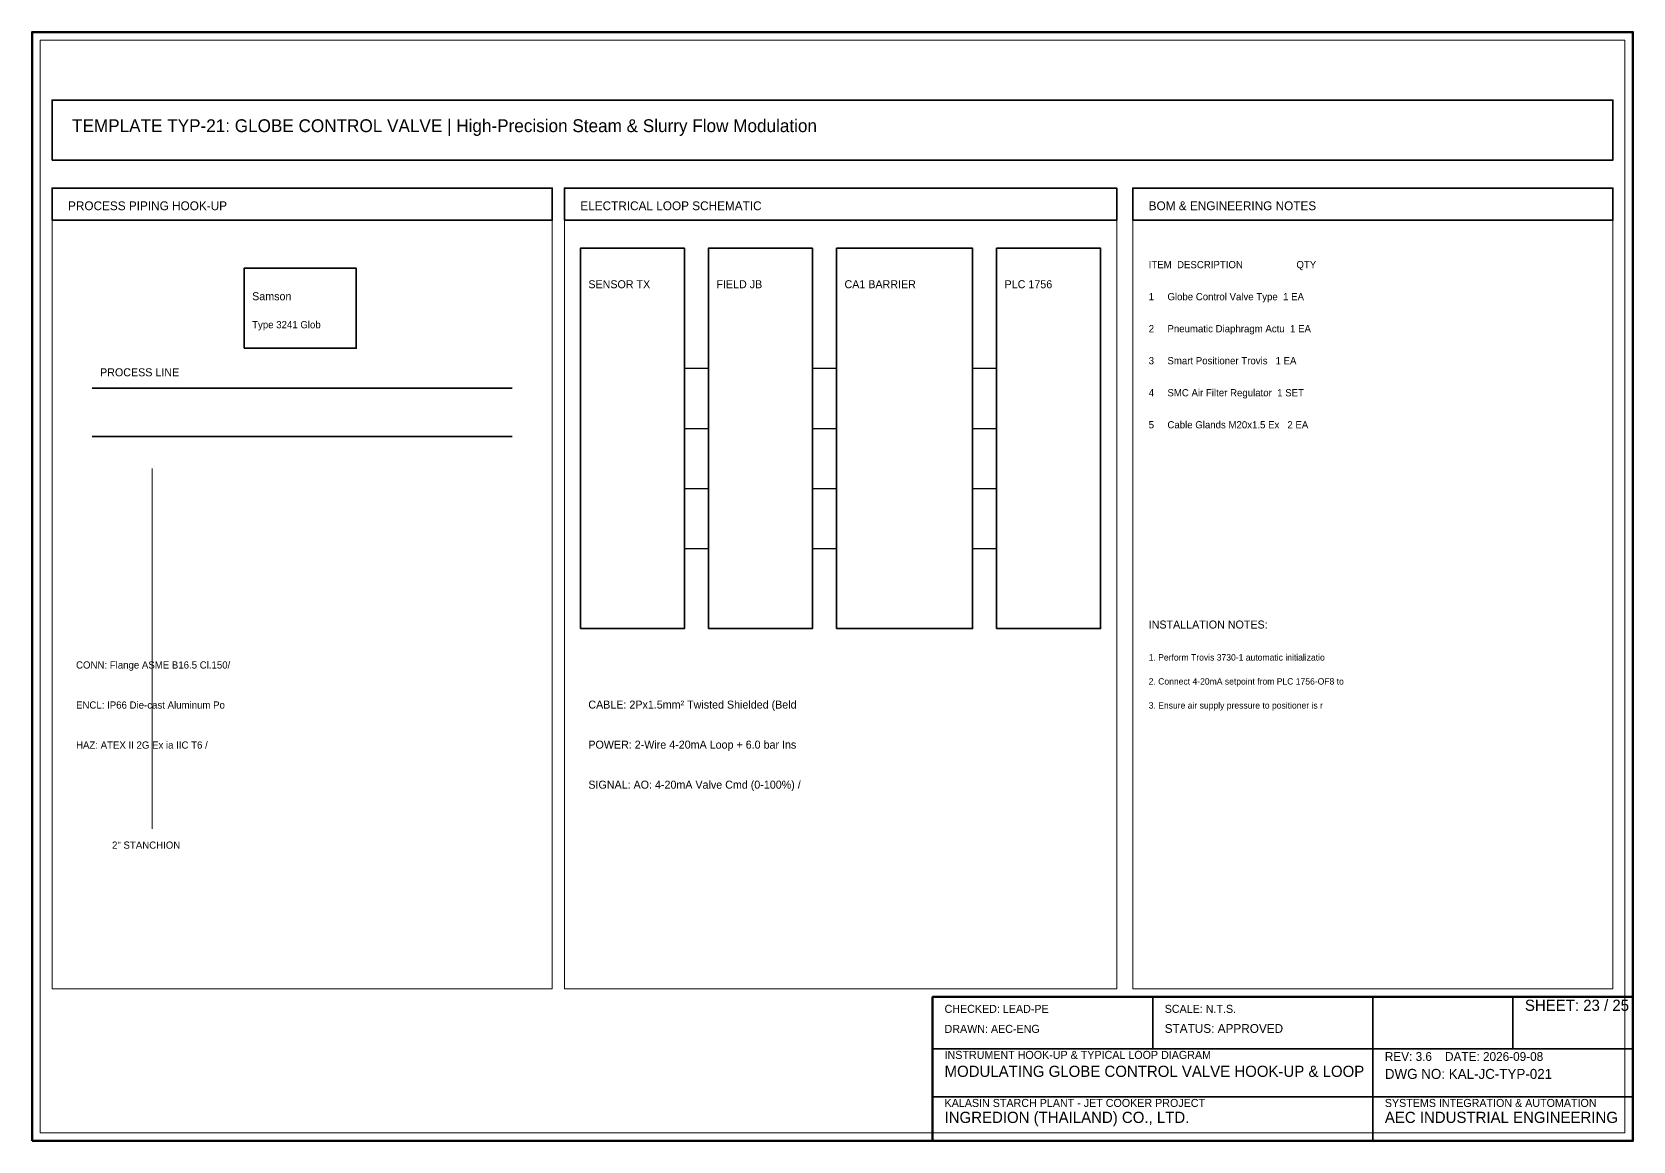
# Model space of a CAD drawing. Header units: millimetres. Extents: x 0 to 2200, y -1280 to 277.
# Drawn here: x 900 to 1300, y -1280 to -1003 of the extents above; entities that cross this region are included whole.
import ezdxf

# ---------------------------------------------------------------- set-up
doc = ezdxf.new("R2010")
doc.units = ezdxf.units.MM
for name, color, linetype, lineweight in [('0_BORDER', 7, 'Continuous', 70), ('0_TITLE_BLOCK', 4, 'Continuous', 35), ('IE-CABLE', 6, 'Continuous', 25), ('IE-EQUIP', 2, 'Continuous', 35), ('IE-WIRE', 1, 'Continuous', 25), ('IS_BARRIERS', 140, 'Continuous', 35), ('NOTATIONS', 8, 'Continuous', 18), ('TER', 3, 'Continuous', 35), ('TEXTS', 7, 'Continuous', 25)]:
    doc.layers.add(name, color=color, linetype=linetype, lineweight=lineweight)

msp = doc.modelspace()

# ---------------------------------------------------------------- linework, layer by layer
at = {"layer": '0_BORDER'}
for points in [[(900, -1280), (1300, -1280), (1300, -1003), (900, -1003)], [(1125, -1280), (1300, -1280), (1300, -1244), (1125, -1244)]]:
    msp.add_lwpolyline(points, close=True, dxfattribs=at)
at = {"layer": '0_TITLE_BLOCK'}
for p, q in [((1180, -1257), (1180, -1244)), ((1235, -1257), (1235, -1244)), ((1270, -1257), (1270, -1244)), ((1125, -1257), (1300, -1257)), ((1235, -1280), (1235, -1257)), ((1125, -1269), (1300, -1269))]:
    msp.add_line(p, q, dxfattribs=at)
for points in [[(905, -1050), (1030, -1050), (1030, -1042), (905, -1042)], [(1033, -1050), (1171, -1050), (1171, -1042), (1033, -1042)], [(1175, -1050), (1295, -1050), (1295, -1042), (1175, -1042)]]:
    msp.add_lwpolyline(points, close=True, dxfattribs=at)
at = {"layer": 'IE-CABLE'}
for p, q in [((1095, -1087), (1101, -1087)), ((1095, -1102), (1101, -1102)), ((1095, -1117), (1101, -1117)), ((1095, -1132), (1101, -1132))]:
    msp.add_line(p, q, dxfattribs=at)
at = {"layer": 'IE-EQUIP'}
for p, q in [((915, -1092), (1020, -1092)), ((915, -1104), (1020, -1104))]:
    msp.add_line(p, q, dxfattribs=at)
for points in [[(905, -1035), (1295, -1035), (1295, -1020), (905, -1020)], [(1037, -1152), (1063, -1152), (1063, -1057), (1037, -1057)], [(1141, -1152), (1167, -1152), (1167, -1057), (1141, -1057)], [(953, -1082), (981, -1082), (981, -1062), (953, -1062)]]:
    msp.add_lwpolyline(points, close=True, dxfattribs=at)
at = {"layer": 'IE-WIRE'}
for p, q in [((1063, -1087), (1069, -1087)), ((1135, -1087), (1141, -1087)), ((1063, -1102), (1069, -1102)), ((1135, -1102), (1141, -1102)), ((1063, -1117), (1069, -1117)), ((1135, -1117), (1141, -1117)), ((1063, -1132), (1069, -1132)), ((1135, -1132), (1141, -1132))]:
    msp.add_line(p, q, dxfattribs=at)
at = {"layer": 'IS_BARRIERS'}
msp.add_lwpolyline([(1101, -1152), (1135, -1152), (1135, -1057), (1101, -1057)], close=True, dxfattribs=at)
at = {"layer": 'NOTATIONS'}
msp.add_line((930, -1202), (930, -1112), dxfattribs=at)
for points in [[(902, -1278), (1298, -1278), (1298, -1005), (902, -1005)], [(905, -1242), (1030, -1242), (1030, -1042), (905, -1042)], [(1033, -1242), (1171, -1242), (1171, -1042), (1033, -1042)], [(1175, -1242), (1295, -1242), (1295, -1042), (1175, -1042)]]:
    msp.add_lwpolyline(points, close=True, dxfattribs=at)
at = {"layer": 'TER'}
msp.add_lwpolyline([(1069, -1152), (1095, -1152), (1095, -1057), (1069, -1057)], close=True, dxfattribs=at)

# ---------------------------------------------------------------- texts
at = {"layer": '0_TITLE_BLOCK'}
for s, height, p in [('TEMPLATE TYP-21: GLOBE CONTROL VALVE | High-Precision Steam & Slurry Flow Modulation', 3.2, (910, -1028)), ('PROCESS PIPING HOOK-UP', 2.2, (909, -1047.5)), ('ELECTRICAL LOOP SCHEMATIC', 2.2, (1037, -1047.5)), ('BOM & ENGINEERING NOTES', 2.2, (1179, -1047.5)), ('ITEM  DESCRIPTION                    QTY', 1.8, (1179, -1062)), ('INSTALLATION NOTES:', 2, (1179, -1152)), ('SHEET: 23 / 25', 2.8, (1273, -1247.5)), ('STATUS: APPROVED', 2.2, (1183, -1253)), ('MODULATING GLOBE CONTROL VALVE HOOK-UP & LOOP', 2.8, (1128, -1264)), ('INGREDION (THAILAND) CO., LTD.', 2.8, (1128, -1275.5)), ('AEC INDUSTRIAL ENGINEERING', 2.8, (1238, -1275.5))]:
    msp.add_text(s, height=height, dxfattribs=at).set_placement(p)
at = {"layer": 'IE-CABLE'}
msp.add_text('CABLE: 2Px1.5mm² Twisted Shielded (Beld', height=2, dxfattribs=at).set_placement((1039, -1172))
at = {"layer": 'NOTATIONS'}
for s, height, p in [('Type 3241 Glob', 1.8, (955, -1077)), ('1. Perform Trovis 3730-1 automatic initializatio', 1.6, (1179, -1160)), ('2. Connect 4-20mA setpoint from PLC 1756-OF8 to ', 1.6, (1179, -1166)), ('3. Ensure air supply pressure to positioner is r', 1.6, (1179, -1172)), ('2" STANCHION', 1.8, (920, -1207))]:
    msp.add_text(s, height=height, dxfattribs=at).set_placement(p)
at = {"layer": 'TER'}
msp.add_text('FIELD JB', height=2, dxfattribs=at).set_placement((1071, -1067))
at = {"layer": 'TEXTS'}
for s, height, p in [('Samson', 2, (955, -1070)), ('SENSOR TX', 2, (1039, -1067)), ('CA1 BARRIER', 2, (1103, -1067)), ('PLC 1756', 2, (1143, -1067)), ('1     Globe Control Valve Type  1 EA', 1.8, (1179, -1070)), ('2     Pneumatic Diaphragm Actu  1 EA', 1.8, (1179, -1078)), ('PROCESS LINE', 2, (917, -1089)), ('3     Smart Positioner Trovis   1 EA', 1.8, (1179, -1086)), ('4     SMC Air Filter Regulator  1 SET', 1.8, (1179, -1094)), ('5     Cable Glands M20x1.5 Ex   2 EA', 1.8, (1179, -1102)), ('CONN: Flange ASME B16.5 Cl.150/', 1.8, (911, -1162)), ('ENCL: IP66 Die-cast Aluminum Po', 1.8, (911, -1172)), ('POWER: 2-Wire 4-20mA Loop + 6.0 bar Ins', 2, (1039, -1182)), ('HAZ: ATEX II 2G Ex ia IIC T6 /', 1.8, (911, -1182)), ('SIGNAL: AO: 4-20mA Valve Cmd (0-100%) / ', 2, (1039, -1192)), ('CHECKED: LEAD-PE', 2, (1128, -1248)), ('SCALE: N.T.S.', 2, (1183, -1248)), ('DRAWN: AEC-ENG', 2, (1128, -1253)), ('INSTRUMENT HOOK-UP & TYPICAL LOOP DIAGRAM', 2, (1128, -1259.5)), ('REV: 3.6    DATE: 2026-09-08', 2.2, (1238, -1260)), ('DWG NO: KAL-JC-TYP-021', 2.5, (1238, -1264.5)), ('KALASIN STARCH PLANT - JET COOKER PROJECT', 2, (1128, -1271.5)), ('SYSTEMS INTEGRATION & AUTOMATION', 2, (1238, -1271.5))]:
    msp.add_text(s, height=height, dxfattribs=at).set_placement(p)

doc.saveas('drawing.dxf')
